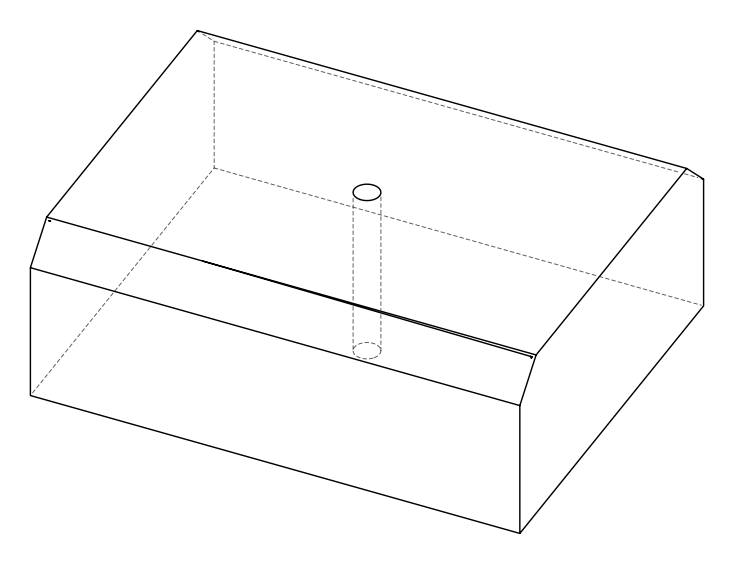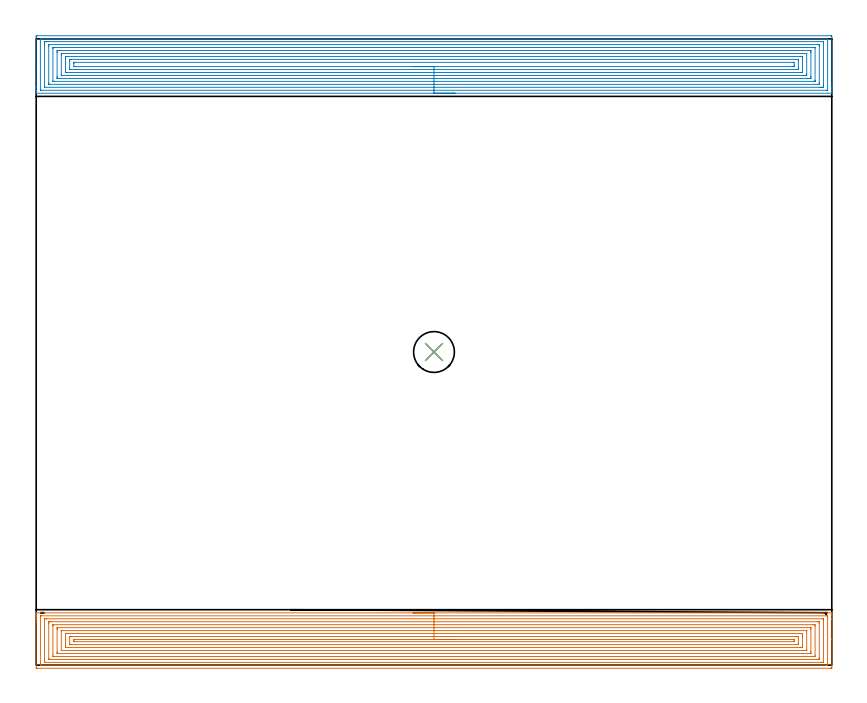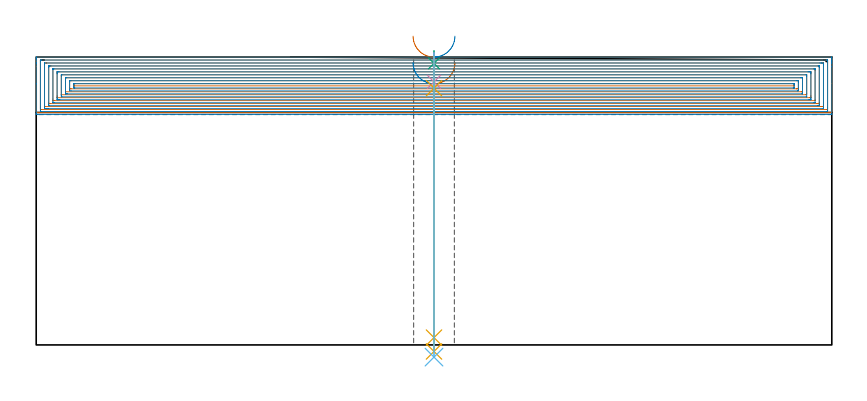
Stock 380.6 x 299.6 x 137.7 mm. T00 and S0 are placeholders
(PLAN: 6 operations, 4 tool changes, 63 min)
(1 AREA_MILL | FG_CHAMFER_SURFACE | UGT0205_001 | 30.76 min | 133635 mm3)
(2 AREA_MILL_1 | FG_CHAMFER_SURFACE_1 | UGT0205_001 | 30.87 min | 143908 mm3)
(3 SPOT_DRILL | STEP1HOLE | NXT0321_9005460120000 | 0.05 min | 182 mm3)
(4 DRILL_BLIND_HOLE_INTO_CENTER | STEP1HOLE | UGT0301_198 | 0.06 min | 394 mm3)
(5 GUN_DRILL_THROUGH_HOLE | STEP1HOLE | UGT0307_003 | 0.66 min | 4858 mm3)
(6 SPADE_DRILL_TO_ENLARGE_THROUGH_HOLE | STEP1HOLE | UGT0306_010 | 0.58 min | 35633 mm3)
(TOOL UGT0205_001 | Chamfer Mill 20 x 3 x 45 deg. | D20 FL50 Z2)
(TOOL NXT0321_9005460120000 | NC Spot Drill, 142deg, 12mm, Carbide, Uncoated | D12 PA142 FL30 Z2)
(TOOL UGT0301_198 | Twist Drill 7.9 mm | D7.9 PA118 FL73 Z2)
(TOOL UGT0307_003 | Gun Drill 7 mm | D7 PA130 FL24 Z1)
(TOOL UGT0306_010 | Spade Drill 19.5mm | D19.5 PA132 FL10 Z2)
(OP 1 AREA_MILL)
G17 G21 G94 G90
T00 M6
G54
G17 G0 G90 X180.3 Y25. S1061 M3
G43 Z147.7 H0
G94 G1 X180.338 Z146.828 F250.
X180.452 Z145.963
X180.641 Z145.112
X180.903 Z144.28
X181.237 Z143.474
X181.64 Z142.7
X182.108 Z141.964
X182.64 Z141.272
X183.229 Z140.629
X183.872 Z140.039
X184.564 Z139.508
X185.3 Z139.04
X186.074 Z138.637
X186.88 Z138.303
X187.712 Z138.041
X188.563 Z137.852
X189.428 Z137.738
X190.3 Z137.7
X380.438
X380.592 Y24.997 Z137.688
X380.594 Y24.993 Z137.684
X380.6 Y24.666 Z137.365
Y24.299 Z136.998
Y23.658 Z136.353
Y22.455 Z135.152
Y21.894 Z134.588
Y12.402 Z125.099
Y-1.04 Z111.657
X380.598 Y-1.323 Z111.374
X380.59 Y-1.492 Z111.206
X380.42 Y-1.499 Z111.199
X379.992 Y-1.5 Z111.2
X0.608
X0.177 Y-1.496 Z111.202
X0.01 Y-1.492 Z111.206
X0. Y-1.321 Z111.376
Y20.41 Z133.106
Y21.894 Z134.588
Y22.455 Z135.152
Y22.776 Z135.472
Y23.338 Z136.034
Y23.658 Z136.353
Y24.299 Z136.998
Y24.666 Z137.365
X0.006 Y24.993 Z137.684
X0.008 Y24.997 Z137.688
X0.162 Y25. Z137.7
X190.3
Y23.586 Z136.286
X378.206 Y23.585 Z136.285
X378.28 Y23.584 Z136.284
X378.577 Y23.579 Z136.279
X378.59 Y23.483 Z136.183
X378.597 Y23.272 Z135.972
X378.599 Y22.776 Z135.476
X378.6 Y22.387 Z135.087
X378.599 Y0.724 Z113.424
X378.598 Y0.337 Z113.037
X378.59 Y-0.053 Z112.647
X378.582 Y-0.08 Z112.62
X378.564 Y-0.081 Z112.619
X378.513 Y-0.084 Z112.616
X378.411 Y-0.085 Z112.615
X378.206 Y-0.086 Z112.614
X2.394 Y-0.085 Z112.615
X2.319 Y-0.084 Z112.616
X2.023 Y-0.079 Z112.621
X2.01 Y0.017 Z112.717
X2.003 Y0.228 Z112.928
X2.001 Y0.724 Z113.424
X2. Y1.113 Z113.813
X2.001 Y22.776 Z135.476
X2.002 Y23.163 Z135.863
X2.01 Y23.553 Z136.253
X2.018 Y23.58 Z136.28
X2.036 Y23.581 Z136.281
X2.087 Y23.584 Z136.284
X2.189 Y23.585 Z136.285
X2.394 Y23.586 Z136.286
X190.3
Y22.171 Z134.871
X376.14
X376.421 Y22.17 Z134.87
X376.514 Y22.168 Z134.868
X376.58 Y22.165 Z134.865
X376.59 Y22.07 Z134.77
X376.596 Y21.894 Z134.594
X376.599 Y21.717 Z134.417
X376.6 Y1.606 Z114.306
X376.598 Y1.431 Z114.131
X376.593 Y1.371 Z114.071
X376.587 Y1.335 Z114.035
X376.56 Y1.333 Z114.033
X376.421 Y1.331 Z114.031
X375.809 Y1.329 Z114.029
X375.528 Y1.328 Z114.028
X4.46 Y1.329 Z114.029
X4.179 Y1.33 Z114.03
X4.086 Y1.332 Z114.032
X4.02 Y1.335 Z114.035
X4.01 Y1.43 Z114.13
X4.004 Y1.606 Z114.306
X4.001 Y1.783 Z114.483
X4. Y21.894 Z134.594
X4.002 Y22.069 Z134.769
X4.007 Y22.129 Z134.829
X4.013 Y22.165 Z134.865
X4.039 Y22.167 Z134.867
X4.179 Y22.169 Z134.869
X4.791 Y22.171 Z134.871
X5.072
X190.3
Y20.757 Z133.457
X374.001
X374.48 Y20.752 Z133.452
X374.59 Y20.749 Z133.449
X374.595 Y20.559 Z133.259
X374.6 Y20.165 Z132.865
X374.599 Y3.37 Z116.07
X374.59 Y2.947 Z115.647
X374.58 Y2.75 Z115.45
X374.375 Y2.746 Z115.446
X373.743 Y2.743 Z115.443
X373.485
X6.599
X6.12 Y2.748 Z115.448
X6.01 Y2.751 Z115.451
X6.005 Y2.941 Z115.641
X6. Y3.335 Z116.035
X6.001 Y20.13 Z132.83
X6.01 Y20.553 Z133.253
X6.02 Y20.75 Z133.45
X6.225 Y20.754 Z133.454
X6.857 Y20.757 Z133.457
X7.115
X190.3
Y19.343 Z132.043
X372.054 Y19.342 Z132.042
X372.247 Y19.339 Z132.039
X372.59 Y19.331 Z132.031
X372.592 Y19.248 Z131.948
X372.599 Y18.613 Z131.313
X372.6 Y4.5 Z117.2
X372.598 Y4.252 Z116.952
X372.594 Y4.174 Z116.874
X372.592 Y4.168 Z116.868
X372.574 Y4.164 Z116.864
X372.473 Y4.16 Z116.86
X372.344 Y4.158 Z116.858
X8.546
X8.353 Y4.161 Z116.861
X8.01 Y4.169 Z116.869
X8.008 Y4.252 Z116.952
X8.001 Y4.887 Z117.587
X8. Y19. Z131.7
X8.002 Y19.248 Z131.948
X8.006 Y19.326 Z132.026
X8.008 Y19.331 Z132.031
X8.026 Y19.336 Z132.036
X8.127 Y19.34 Z132.04
X8.256 Y19.342 Z132.042
X190.3 Y19.343 Z132.043
Y17.929 Z130.629
X370.443 Y17.928 Z130.628
X370.523 Y17.927 Z130.627
X370.569 Y17.924 Z130.624
X370.587 Y17.923 Z130.623
X370.59 Y17.905 Z130.605
X370.596 Y17.483 Z130.183
X370.599 Y17.061 Z129.761
X370.6 Y6.476 Z119.176
X370.597 Y6.017 Z118.717
X370.592 Y5.602 Z118.302
X370.586 Y5.578 Z118.278
X370.566 Y5.576 Z118.276
X370.51 Y5.573 Z118.273
X370.398 Y5.572 Z118.272
X370.172 Y5.571 Z118.271
X10.157 Y5.572 Z118.272
X10.077 Y5.573 Z118.273
X10.031 Y5.575 Z118.275
X10.013 Y5.577 Z118.277
X10.01 Y5.595 Z118.295
X10.004 Y6.017 Z118.717
X10. Y6.439 Z119.139
Y17.024 Z129.724
X10.003 Y17.483 Z130.183
X10.008 Y17.898 Z130.598
X10.014 Y17.922 Z130.622
X10.034 Y17.924 Z130.624
X10.09 Y17.927 Z130.627
X10.202 Y17.928 Z130.628
X10.428 Y17.929 Z130.629
X190.3
Y16.515 Z129.215
X368.475 Y16.514 Z129.214
X368.567 Y16.511 Z129.211
X368.585 Y16.508 Z129.208
X368.591 Y16.501 Z129.201
X368.597 Y16.484 Z129.184
X368.599 Y16.465 Z129.165
Y7.571 Z120.271
X368.593 Y7.36 Z120.06
X368.578 Y6.992 Z119.692
X368.387 Y6.987 Z119.687
X368.298 Y6.986 Z119.686
X12.125
X12.033 Y6.989 Z119.689
X12.015 Y6.992 Z119.692
X12.009 Y6.999 Z119.699
X12.003 Y7.016 Z119.716
X12.001 Y7.035 Z119.735
Y15.929 Z128.629
X12.007 Y16.14 Z128.84
X12.022 Y16.508 Z129.208
X12.213 Y16.513 Z129.213
X12.302 Y16.514 Z129.214
X190.3 Y16.515 Z129.215
Y15.1 Z127.8
X366.491
X366.524 Y15.099 Z127.799
X366.555 Y15.097 Z127.797
X366.581 Y15.094 Z127.794
X366.59 Y15.056 Z127.756
X366.6 Y14.839 Z127.539
Y8.664 Z121.364
X366.597 Y8.443 Z121.143
X366.594 Y8.416 Z121.116
X366.592 Y8.408 Z121.108
X366.56 Y8.405 Z121.105
X366.419 Y8.401 Z121.101
X366.242 Y8.4 Z121.1
X365.975
X14.109
X14.076 Y8.401 Z121.101
X14.045 Y8.403 Z121.103
X14.019 Y8.406 Z121.106
X14.01 Y8.444 Z121.144
X14. Y8.661 Z121.361
Y14.836 Z127.536
X14.003 Y15.057 Z127.757
X14.006 Y15.084 Z127.784
X14.008 Y15.092 Z127.792
X14.04 Y15.095 Z127.795
X14.181 Y15.099 Z127.799
X14.358 Y15.1 Z127.8
X14.625
X190.3
Y13.686 Z126.386
X363.924
X364.197 Y13.685 Z126.385
X364.575 Y13.68 Z126.38
X364.59 Y13.679 Z126.379
X364.593 Y13.659 Z126.359
X364.597 Y13.606 Z126.306
X364.599 Y13.5 Z126.2
X364.6 Y13.287 Z125.987
Y10.427 Z123.127
X364.599 Y10.093 Z122.793
X364.597 Y9.926 Z122.626
X364.593 Y9.843 Z122.543
X364.59 Y9.825 Z122.525
X364.582 Y9.821 Z122.521
X364.54 Y9.818 Z122.518
X363.924 Y9.814 Z122.514
X363.651
X16.676
X16.403 Y9.815 Z122.515
X16.025 Y9.819 Z122.519
X16.01 Y9.821 Z122.521
X16.007 Y9.841 Z122.541
X16.003 Y9.894 Z122.594
X16.001 Y10. Z122.7
X16. Y10.213 Z122.913
X16.001 Y13.407 Z126.107
X16.003 Y13.574 Z126.274
X16.007 Y13.657 Z126.357
X16.01 Y13.675 Z126.375
X16.018 Y13.679 Z126.379
X16.06 Y13.682 Z126.382
X16.676 Y13.686 Z126.386
X16.949
X190.3
Y12.272 Z124.972
X362.22
X362.384 Y12.27 Z124.97
X362.493 Y12.268 Z124.968
X362.576 Y12.265 Z124.965
X362.59 Y12.253 Z124.953
X362.592 Y12.191 Z124.891
X362.598 Y11.736 Z124.436
X362.596 Y11.309 Z124.009
X362.593 Y11.253 Z123.953
X362.591 Y11.242 Z123.942
X362.573 Y11.235 Z123.935
X362.466 Y11.232 Z123.932
X362.302 Y11.229 Z123.929
X18.38 Y11.228 Z123.928
X18.216 Y11.23 Z123.93
X18.107 Y11.232 Z123.932
X18.024 Y11.235 Z123.935
X18.01 Y11.247 Z123.947
X18.008 Y11.309 Z124.009
X18.001 Y11.764 Z124.464
X18.004 Y12.191 Z124.891
X18.007 Y12.247 Z124.947
X18.009 Y12.258 Z124.958
X18.028 Y12.265 Z124.965
X18.134 Y12.268 Z124.968
X18.298 Y12.271 Z124.971
X190.3 Y12.272 Z124.972
X191.172 Z125.01
X192.036 Z125.124
X192.888 Z125.313
X193.72 Z125.575
X194.526 Z125.909
X195.3 Z126.312
X196.036 Z126.78
X196.728 Z127.311
X197.371 Z127.901
X197.96 Z128.544
X198.491 Z129.236
X198.96 Z129.972
X199.363 Z130.746
X199.697 Z131.552
X199.959 Z132.384
X200.148 Z133.235
X200.262 Z134.1
X200.3 Z134.972
G0 Z147.7
M5
M2
(OP 2 AREA_MILL_1)
G17 G21 G94 G90
T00 M6
G54
G17 G0 G90 X200.3 Y273.6 S1061 M3
G43 Z147.7 H0
G94 G1 X200.262 Z146.828 F250.
X200.148 Z145.963
X199.959 Z145.112
X199.697 Z144.28
X199.363 Z143.474
X198.96 Z142.7
X198.492 Z141.964
X197.96 Z141.272
X197.371 Z140.629
X196.728 Z140.039
X196.036 Z139.508
X195.3 Z139.04
X194.526 Z138.637
X193.72 Z138.303
X192.888 Z138.041
X192.036 Z137.852
X191.172 Z137.738
X190.3 Z137.7
X0.162
X0.008 Y273.602 Z137.688
X0. Y273.617 Z137.674
Y273.955 Z137.345
Y274.33 Z136.969
Y274.973 Z136.322
Y276.178 Z135.119
Y276.741 Z134.553
Y286.405 Z124.892
Y300.33 Z110.967
X0.003 Y300.611 Z110.686
X0.009 Y301.092 Z110.206
X0.12 Y301.095 Z110.203
X0.608 Y301.1 Z110.2
X379.992
X380.395 Y301.096 Z110.202
X380.59 Y301.092 Z110.206
X380.6 Y300.893 Z110.404
Y278.227 Z133.068
Y276.741 Z134.553
Y276.178 Z135.119
Y275.857 Z135.439
Y275.294 Z136.002
Y274.973 Z136.322
Y274.33 Z136.969
Y273.955 Z137.345
Y273.617 Z137.674
X380.592 Y273.602 Z137.688
X380.438 Y273.6 Z137.7
X190.3
Y275.014 Z136.286
X2.394 Y275.015 Z136.285
X2.35 Y275.016 Z136.284
X2.01 Y275.029 Z136.271
X2.006 Y275.132 Z136.168
X2.001 Y275.362 Z135.938
Y299.232 Z112.068
X2.007 Y299.623 Z111.677
X2.01 Y299.672 Z111.628
X2.025 Y299.679 Z111.621
X2.075 Y299.682 Z111.618
X2.181 Y299.685 Z111.615
X2.394 Y299.686 Z111.614
X378.206 Y299.685 Z111.615
X378.25 Y299.684 Z111.616
X378.59 Y299.671 Z111.629
X378.594 Y299.568 Z111.732
X378.599 Y299.338 Z111.962
Y275.468 Z135.832
X378.593 Y275.077 Z136.223
X378.59 Y275.029 Z136.271
X378.575 Y275.021 Z136.279
X378.525 Y275.018 Z136.282
X378.419 Y275.015 Z136.285
X378.206 Y275.014 Z136.286
X190.3
Y276.428 Z134.872
X4.074 Y276.429 Z134.871
X4.036 Y276.43 Z134.87
X4.015 Y276.432 Z134.868
X4.011 Y276.434 Z134.866
X4.008 Y276.446 Z134.854
X4.003 Y276.563 Z134.737
X4.001 Y276.741 Z134.559
X4. Y276.918 Z134.382
Y297.252 Z114.048
X4.005 Y297.959 Z113.341
X4.009 Y298.128 Z113.172
X4.03 Y298.265 Z113.035
X4.179 Y298.266 Z113.034
X4.757 Y298.271 Z113.029
X5.072
X5.649 Y298.272 Z113.028
X376.526 Y298.271 Z113.029
X376.564 Y298.27 Z113.03
X376.585 Y298.268 Z113.032
X376.589 Y298.266 Z113.034
X376.592 Y298.254 Z113.046
X376.597 Y298.136 Z113.164
X376.599 Y297.959 Z113.341
X376.6 Y297.782 Z113.518
Y277.448 Z133.852
X376.595 Y276.741 Z134.559
X376.591 Y276.572 Z134.728
X376.57 Y276.435 Z134.865
X376.421 Y276.434 Z134.866
X375.843 Y276.429 Z134.871
X375.528
X374.951 Y276.428 Z134.872
X190.3
Y277.843 Z133.457
X6.637
X6.109 Y277.845 Z133.455
X6.055 Y277.846 Z133.454
X6.022 Y277.849 Z133.451
X6.01 Y277.878 Z133.422
X6.006 Y278.076 Z133.224
X6. Y278.474 Z132.826
Y296.191 Z115.109
X6.003 Y296.615 Z114.685
X6.008 Y296.827 Z114.473
X6.01 Y296.848 Z114.452
X6.031 Y296.851 Z114.449
X6.088 Y296.855 Z114.445
X6.185 Y296.857 Z114.443
X373.963
X374.491 Y296.855 Z114.445
X374.545 Y296.854 Z114.446
X374.578 Y296.851 Z114.449
X374.59 Y296.822 Z114.478
X374.594 Y296.624 Z114.676
X374.6 Y296.226 Z115.074
Y278.509 Z132.791
X374.597 Y278.085 Z133.215
X374.592 Y277.873 Z133.427
X374.59 Y277.852 Z133.448
X374.569 Y277.849 Z133.451
X374.512 Y277.845 Z133.455
X374.415 Y277.843 Z133.457
X190.3
Y279.257 Z132.043
X8.505
X8.23 Y279.26 Z132.04
X8.047 Y279.264 Z132.036
X8.008 Y279.267 Z132.033
X8.005 Y279.276 Z132.024
X8.002 Y279.302 Z131.998
X8.001 Y279.393 Z131.907
X8. Y295.059 Z116.241
X8.002 Y295.307 Z115.993
X8.005 Y295.386 Z115.914
X8.01 Y295.424 Z115.876
X8.019 Y295.436 Z115.864
X8.092 Y295.438 Z115.862
X8.367 Y295.442 Z115.858
X8.505 Y295.443 Z115.857
X372.095
X372.37 Y295.44 Z115.86
X372.553 Y295.436 Z115.864
X372.592 Y295.433 Z115.867
X372.595 Y295.424 Z115.876
X372.598 Y295.398 Z115.902
X372.599 Y295.307 Z115.993
X372.6 Y279.641 Z131.659
X372.598 Y279.393 Z131.907
X372.595 Y279.314 Z131.986
X372.59 Y279.276 Z132.024
X372.581 Y279.264 Z132.036
X372.508 Y279.262 Z132.038
X372.233 Y279.258 Z132.042
X372.095 Y279.257 Z132.043
X190.3
Y280.671 Z130.629
X10.922
X10.428 Y280.673 Z130.627
X10.024 Y280.677 Z130.623
X10.01 Y280.68 Z130.62
X10.004 Y280.697 Z130.603
X10.001 Y281.161 Z130.139
X10. Y281.585 Z129.715
Y293.078 Z118.222
X10.002 Y293.539 Z117.761
X10.005 Y293.958 Z117.342
X10.009 Y294.017 Z117.283
X10.058 Y294.022 Z117.278
X10.18 Y294.025 Z117.275
X10.428 Y294.028 Z117.272
X10.826 Y294.029 Z117.271
X11.32
X369.678
X370.172 Y294.027 Z117.273
X370.576 Y294.023 Z117.277
X370.59 Y294.02 Z117.28
X370.596 Y294.003 Z117.297
X370.599 Y293.539 Z117.761
X370.6 Y293.115 Z118.185
Y281.622 Z129.678
X370.598 Y281.161 Z130.139
X370.595 Y280.742 Z130.558
X370.59 Y280.683 Z130.617
X370.542 Y280.678 Z130.622
X370.42 Y280.675 Z130.625
X370.172 Y280.672 Z130.628
X369.774 Y280.671 Z130.629
X369.28
X190.3
Y282.085 Z129.215
X12.213 Y282.086 Z129.214
X12.171 Y282.087 Z129.213
X12.028 Y282.092 Z129.208
X12.01 Y282.138 Z129.162
X12.006 Y282.157 Z129.143
X12.001 Y282.255 Z129.045
Y291.981 Z119.319
X12.003 Y292.193 Z119.107
X12.01 Y292.608 Z118.692
X12.213 Y292.613 Z118.687
X12.254 Y292.614 Z118.686
X368.387
X368.429 Y292.613 Z118.687
X368.572 Y292.608 Z118.692
X368.59 Y292.562 Z118.738
X368.594 Y292.543 Z118.757
X368.599 Y292.445 Z118.855
Y282.719 Z128.581
X368.597 Y282.507 Z128.793
X368.59 Y282.092 Z129.208
X368.387 Y282.087 Z129.213
X368.346 Y282.086 Z129.214
X190.3 Y282.085 Z129.215
Y283.5 Z127.8
X14.315
X14.124 Y283.501 Z127.799
X14.071 Y283.503 Z127.797
X14.023 Y283.506 Z127.794
X14.01 Y283.594 Z127.706
X14. Y283.812 Z127.488
Y290.885 Z120.415
X14.002 Y291.107 Z120.193
X14.005 Y291.162 Z120.138
X14.01 Y291.187 Z120.113
X14.014 Y291.194 Z120.106
X14.046 Y291.195 Z120.105
X14.257 Y291.199 Z120.101
X14.574 Y291.2 Z120.1
X14.891
X366.285
X366.476 Y291.199 Z120.101
X366.529 Y291.197 Z120.103
X366.577 Y291.194 Z120.106
X366.59 Y291.106 Z120.194
X366.6 Y290.888 Z120.412
Y283.815 Z127.485
X366.598 Y283.593 Z127.707
X366.595 Y283.538 Z127.762
X366.59 Y283.513 Z127.787
X366.585 Y283.506 Z127.794
X366.554 Y283.505 Z127.795
X366.343 Y283.501 Z127.799
X366.026 Y283.5 Z127.8
X365.709
X190.3
Y284.914 Z126.386
X16.458
X16.011 Y284.921 Z126.379
X16.001 Y285.367 Z125.933
Y289.118 Z122.182
X16.009 Y289.779 Z121.521
X16.676 Y289.786 Z121.514
X364.142
X364.589 Y289.779 Z121.521
X364.599 Y289.333 Z121.967
Y285.582 Z125.718
X364.591 Y284.921 Z126.379
X363.924 Y284.914 Z126.386
X190.3
Y286.328 Z124.972
X18.462
X18.322 Y286.329 Z124.971
X18.044 Y286.333 Z124.967
X18.013 Y286.335 Z124.965
X18.009 Y286.34 Z124.96
X18.004 Y286.361 Z124.939
X18.001 Y286.401 Z124.899
Y287.806 Z123.494
X18.007 Y288.234 Z123.066
X18.01 Y288.347 Z122.953
X18.022 Y288.365 Z122.935
X18.091 Y288.368 Z122.932
X18.183 Y288.37 Z122.93
X18.323 Y288.372 Z122.928
X18.462
X362.138
X362.278 Y288.371 Z122.929
X362.556 Y288.367 Z122.933
X362.587 Y288.365 Z122.935
X362.591 Y288.36 Z122.94
X362.596 Y288.339 Z122.961
X362.599 Y288.299 Z123.001
Y286.894 Z124.406
X362.593 Y286.466 Z124.834
X362.59 Y286.353 Z124.947
X362.578 Y286.335 Z124.965
X362.509 Y286.332 Z124.968
X362.417 Y286.33 Z124.97
X362.277 Y286.328 Z124.972
X362.138
X190.3
X189.428 Z125.01
X188.564 Z125.124
X187.712 Z125.313
X186.88 Z125.575
X186.074 Z125.909
X185.3 Z126.312
X184.564 Z126.781
X183.872 Z127.312
X183.229 Z127.901
X182.64 Z128.544
X182.108 Z129.236
X181.64 Z129.972
X181.237 Z130.746
X180.903 Z131.552
X180.641 Z132.384
X180.452 Z133.236
X180.338 Z134.101
X180.3 Z134.972
G0 Z147.7
M5
M2
(OP 3 SPOT_DRILL)
G17 G21 G94 G90
T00 M6
G54
G17 G0 G90 X190.3 Y149.8 S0 M3
G43 Z147.7 H0
G94 G81 G98 Z134.7 F250. R140.7
G80
M5
M2
(OP 4 DRILL_BLIND_HOLE_INTO_CENTER)
G17 G21 G94 G90
T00 M6
G54
G17 G0 G90 X190.3 Y149.8 S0 M3
G43 Z147.7 H0
G94 G81 G98 Z125.85 F250. R139.7
G80
M5
M2
(OP 5 GUN_DRILL_THROUGH_HOLE)
G17 G21 G94 G90
T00 M6
G54
G17 G0 G90 X190.3 Y149.8 M8
G43 Z147.7 H0
Z138.296
S716 M3
G94 G1 Z122.821 F125. M26
G4 X.084
Z3.5 F250.
G4 X.084
Z-3.132 F125.
G4 X.084
M5
M9
G0 Z138.296
Z147.7
M2
(OP 6 SPADE_DRILL_TO_ENLARGE_THROUGH_HOLE)
G17 G21 G94 G90
T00 M6
G54
G17 G0 G90 X190.3 Y149.8 S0 M3
G43 Z147.7 H0
G94 G73 G98 Z-5.841 F250. Q17.943 R139.7
G80
M5
M2
